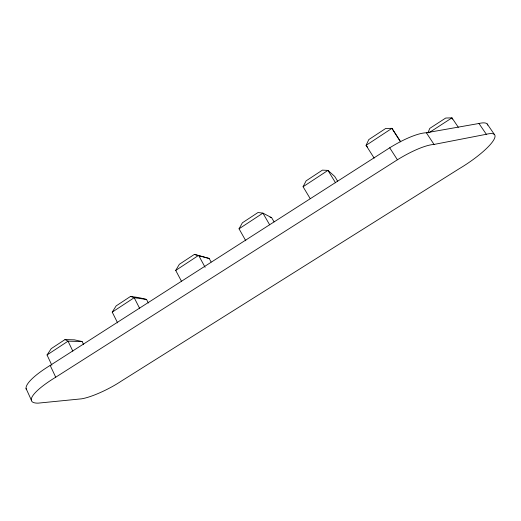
<?xml version="1.0" encoding="UTF-8"?>
<svg xmlns="http://www.w3.org/2000/svg" width="521" height="521" viewBox="0 0 521 521"><rect width="100%" height="100%" fill="white"/><g stroke="black" fill="none" stroke-linecap="round" stroke-linejoin="round"><path stroke-width="0.78" d="M427.917 132.901L429.76 128.407L445.715 118.039L451.961 117.863L458.304 127.267M310.086 198.436L303.079 186.739L306.107 180.859L322.401 170.126L327.956 170.393L334.697 176.424L337.647 181.23M245.801 240.787L239.041 228.81L242.382 222.806L258.032 212.503L262.916 213.128L271.623 217.654L274.072 221.874M181.679 281.633L175.714 270.425L179.348 264.297L194.366 254.411L209.188 258.475L211.103 261.978M117.609 322.883L112.236 312.131L116.15 305.899L130.55 296.416L138.794 297.595L146.538 299.438L148.381 303.02M51.853 365.228L47.04 354.964L51.234 348.634L65.008 339.562L74.392 339.848L82.129 341.542L83.51 344.388M47.04 354.964L68.043 341.164L82.129 341.542M112.236 312.131L134.19 297.706L146.538 299.438M175.714 270.425L198.618 255.368L205.111 267.306M239.041 228.81L262.916 213.128L269.657 224.792M303.079 186.739L327.956 170.393L335.55 182.799M428.959 132.77L451.961 117.863L452.397 119.14M26.46 389.715A51.722 12.165 -25.9 0 1 50.185 365.41L389.715 147.801A45.347 12.055 -32.7 0 1 426.334 132.757L478.955 123.49A40.762 9.704 -33.3 0 1 487.773 125.105M55.714 377.217L397.406 159.784A45.548 11.416 -32.5 0 1 434.045 144.434L486.334 134.275A40.938 9.189 -33.1 0 1 491.739 142.819A40.938 9.189 -33.1 0 1 459.157 168.752L120.892 381.379A31.885 6.532 -26.7 0 1 81.621 398.825L38.17 403.137A51.931 11.514 -26.1 0 1 55.714 377.217L50.185 365.41M209.188 258.475L194.366 254.411M270.08 217.231L271.623 217.654M130.55 296.416L134.19 297.706L139.7 308.478M65.008 339.562L68.043 341.164L72.829 351.154M367.585 147.241L366.074 145.346L368.777 139.602L385.729 128.446L391.948 128.342L400.682 141.816M487.181 123.959L494.442 134.535M478.955 123.49L486.334 134.275M426.334 132.757L434.045 144.434M400.154 141.263L391.948 128.342L366.074 145.346L374.169 158.13M389.715 147.801L397.406 159.784M26.05 388.477L31.273 399.946"/></g></svg>
